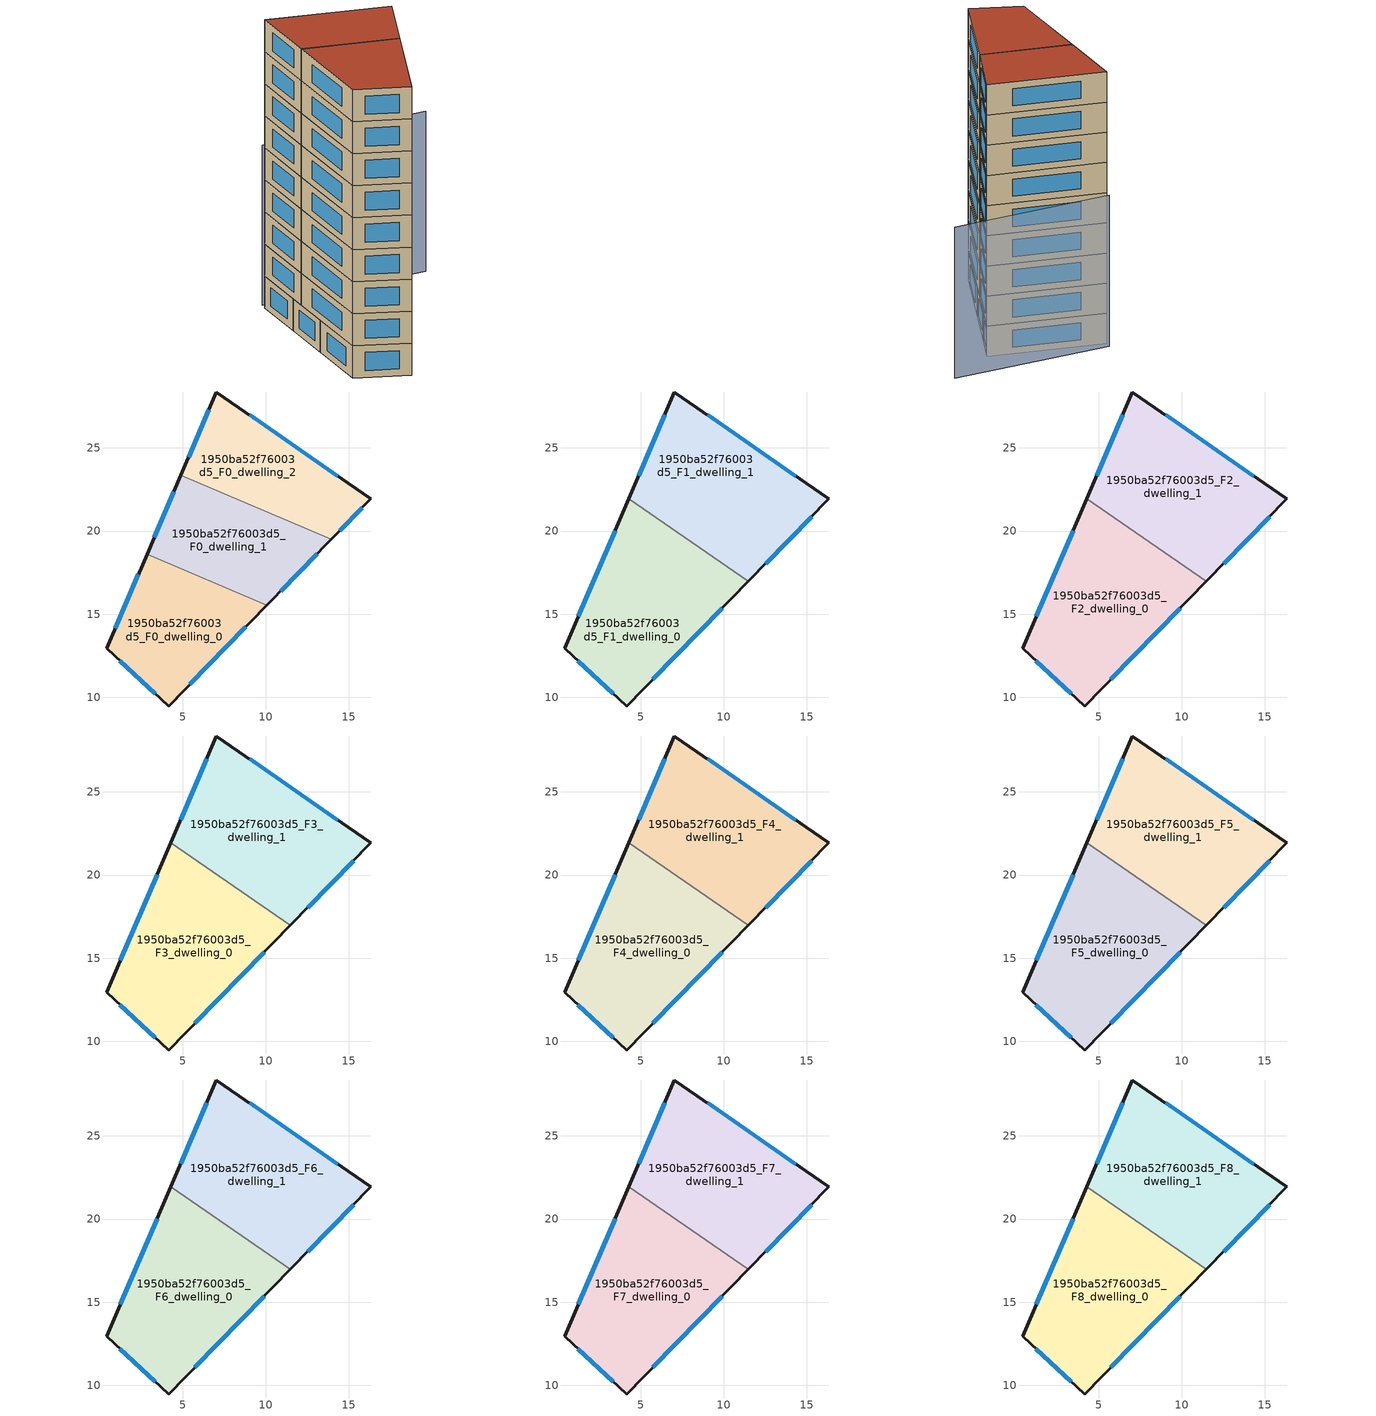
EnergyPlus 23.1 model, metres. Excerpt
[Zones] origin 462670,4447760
1950ba52f76003d5_F0_dwelling_0
 floor ground (EU_floor_Construction): 10.07,15.53 4.16,9.48 0.43,12.94 2.87,18.62 z0
 wall outside (EU_wall_Construction): 2.87,18.62 0.43,12.94 4.16,9.48 10.07,15.53 z0:3
 wall to 1950ba52f76003d5_F0_dwelling_1 (EU_wall_Construction): 10.07,15.53 2.87,18.62 z0:3
 window (EU_Window_Construction): 5.42,10.78 8.8,14.23 / 1.23,12.2 3.36,10.22 / 2.35,17.4 0.95,14.16 z0.64:2.36
1950ba52f76003d5_F0_dwelling_1
 floor ground (EU_floor_Construction): 13.94,19.49 10.07,15.53 2.87,18.62 4.9,23.37 z0
 wall outside (EU_wall_Construction): 10.07,15.53 13.94,19.49 / 4.9,23.37 2.87,18.62 z0:3
 wall to 1950ba52f76003d5_F0_dwelling_2 (EU_wall_Construction): 13.94,19.49 4.9,23.37 z0:3
 window (EU_Window_Construction): 10.9,16.38 13.11,18.64 / 4.47,22.35 3.3,19.63 z0.64:2.36
1950ba52f76003d5_F0_dwelling_2
 floor ground (EU_floor_Construction): 16.32,21.93 13.94,19.49 4.9,23.37 7.04,28.36 z0
 wall outside (EU_wall_Construction): 13.94,19.49 16.32,21.93 7.04,28.36 4.9,23.37 z0:3
 window (EU_Window_Construction): 14.33,23.31 9.03,26.98 / 14.45,20.01 15.81,21.41 / 6.58,27.29 5.36,24.44 z0.64:2.36
1950ba52f76003d5_F1_dwelling_0
 floor to 1950ba52f76003d5_F0_dwelling_0 (EU_floor_Construction): 10.07,15.53 4.16,9.48 0.43,12.94 2.87,18.62 z3
 floor to 1950ba52f76003d5_F0_dwelling_1 (EU_floor_Construction): 11.47,16.97 10.07,15.53 2.87,18.62 4.29,21.94 z3
 wall outside (EU_wall_Construction): 4.29,21.94 0.43,12.94 4.16,9.48 11.47,16.97 z3:6
 wall to 1950ba52f76003d5_F1_dwelling_1 (EU_wall_Construction): 11.47,16.97 4.29,21.94 z3:6
 window (EU_Window_Construction): 5.72,11.08 9.91,15.36 / 1.23,12.2 3.36,10.22 / 3.46,20.01 1.26,14.87 z3.64:5.36
1950ba52f76003d5_F1_dwelling_1
 floor to 1950ba52f76003d5_F0_dwelling_2 (EU_floor_Construction): 16.32,21.93 13.94,19.49 4.9,23.37 7.04,28.36 z3
 floor to 1950ba52f76003d5_F0_dwelling_1 (EU_floor_Construction): 13.94,19.49 11.47,16.97 4.29,21.94 4.9,23.37 z3
 wall outside (EU_wall_Construction): 11.47,16.97 16.32,21.93 7.04,28.36 4.29,21.94 z3:6
 window (EU_Window_Construction): 14.33,23.31 9.03,26.98 / 12.51,18.03 15.28,20.87 / 6.45,26.98 4.88,23.32 z3.64:5.36
1950ba52f76003d5_F2_dwelling_0
 floor to 1950ba52f76003d5_F1_dwelling_0 (EU_floor_Construction): 11.47,16.97 4.16,9.48 0.43,12.94 4.29,21.94 z6
 wall outside (EU_wall_Construction): 4.29,21.94 0.43,12.94 4.16,9.48 11.47,16.97 z6:9
 wall to 1950ba52f76003d5_F2_dwelling_1 (EU_wall_Construction): 11.47,16.97 4.29,21.94 z6:9
 window (EU_Window_Construction): 5.72,11.08 9.91,15.36 / 1.23,12.2 3.36,10.22 / 3.46,20.01 1.26,14.87 z6.64:8.36
1950ba52f76003d5_F2_dwelling_1
 floor to 1950ba52f76003d5_F1_dwelling_1 (EU_floor_Construction): 16.32,21.93 11.47,16.97 4.29,21.94 7.04,28.36 z6
 wall outside (EU_wall_Construction): 11.47,16.97 16.32,21.93 7.04,28.36 4.29,21.94 z6:9
 window (EU_Window_Construction): 14.33,23.31 9.03,26.98 / 12.51,18.03 15.28,20.87 / 6.45,26.98 4.88,23.32 z6.64:8.36
1950ba52f76003d5_F3_dwelling_0
 floor to 1950ba52f76003d5_F2_dwelling_0 (EU_floor_Construction): 11.47,16.97 4.16,9.48 0.43,12.94 4.29,21.94 z9
 wall outside (EU_wall_Construction): 4.29,21.94 0.43,12.94 4.16,9.48 11.47,16.97 z9:12
 wall to 1950ba52f76003d5_F3_dwelling_1 (EU_wall_Construction): 11.47,16.97 4.29,21.94 z9:12
 window (EU_Window_Construction): 5.72,11.08 9.91,15.36 / 1.23,12.2 3.36,10.22 / 3.46,20.01 1.26,14.87 z9.64:11.36
1950ba52f76003d5_F3_dwelling_1
 floor to 1950ba52f76003d5_F2_dwelling_1 (EU_floor_Construction): 16.32,21.93 11.47,16.97 4.29,21.94 7.04,28.36 z9
 wall outside (EU_wall_Construction): 11.47,16.97 16.32,21.93 7.04,28.36 4.29,21.94 z9:12
 window (EU_Window_Construction): 14.33,23.31 9.03,26.98 / 12.51,18.03 15.28,20.87 / 6.45,26.98 4.88,23.32 z9.64:11.36
1950ba52f76003d5_F4_dwelling_0
 floor to 1950ba52f76003d5_F3_dwelling_0 (EU_floor_Construction): 11.47,16.97 4.16,9.48 0.43,12.94 4.29,21.94 z12
 wall outside (EU_wall_Construction): 4.29,21.94 0.43,12.94 4.16,9.48 11.47,16.97 z12:15
 wall to 1950ba52f76003d5_F4_dwelling_1 (EU_wall_Construction): 11.47,16.97 4.29,21.94 z12:15
 window (EU_Window_Construction): 5.72,11.08 9.91,15.36 / 1.23,12.2 3.36,10.22 / 3.46,20.01 1.26,14.87 z12.64:14.36
1950ba52f76003d5_F4_dwelling_1
 floor to 1950ba52f76003d5_F3_dwelling_1 (EU_floor_Construction): 16.32,21.93 11.47,16.97 4.29,21.94 7.04,28.36 z12
 wall outside (EU_wall_Construction): 11.47,16.97 16.32,21.93 7.04,28.36 4.29,21.94 z12:15
 window (EU_Window_Construction): 14.33,23.31 9.03,26.98 / 12.51,18.03 15.28,20.87 / 6.45,26.98 4.88,23.32 z12.64:14.36
1950ba52f76003d5_F5_dwelling_0
 floor to 1950ba52f76003d5_F4_dwelling_0 (EU_floor_Construction): 11.47,16.97 4.16,9.48 0.43,12.94 4.29,21.94 z15
 wall outside (EU_wall_Construction): 4.29,21.94 0.43,12.94 4.16,9.48 11.47,16.97 z15:18
 wall to 1950ba52f76003d5_F5_dwelling_1 (EU_wall_Construction): 11.47,16.97 4.29,21.94 z15:18
 window (EU_Window_Construction): 5.72,11.08 9.91,15.36 / 1.23,12.2 3.36,10.22 / 3.46,20.01 1.26,14.87 z15.64:17.36
1950ba52f76003d5_F5_dwelling_1
 floor to 1950ba52f76003d5_F4_dwelling_1 (EU_floor_Construction): 16.32,21.93 11.47,16.97 4.29,21.94 7.04,28.36 z15
 wall outside (EU_wall_Construction): 11.47,16.97 16.32,21.93 7.04,28.36 4.29,21.94 z15:18
 window (EU_Window_Construction): 14.33,23.31 9.03,26.98 / 12.51,18.03 15.28,20.87 / 6.45,26.98 4.88,23.32 z15.64:17.36
1950ba52f76003d5_F6_dwelling_0
 floor to 1950ba52f76003d5_F5_dwelling_0 (EU_floor_Construction): 11.47,16.97 4.16,9.48 0.43,12.94 4.29,21.94 z18
 wall outside (EU_wall_Construction): 4.29,21.94 0.43,12.94 4.16,9.48 11.47,16.97 z18:21
 wall to 1950ba52f76003d5_F6_dwelling_1 (EU_wall_Construction): 11.47,16.97 4.29,21.94 z18:21
 window (EU_Window_Construction): 5.72,11.08 9.91,15.36 / 1.23,12.2 3.36,10.22 / 3.46,20.01 1.26,14.87 z18.64:20.36
1950ba52f76003d5_F6_dwelling_1
 floor to 1950ba52f76003d5_F5_dwelling_1 (EU_floor_Construction): 16.32,21.93 11.47,16.97 4.29,21.94 7.04,28.36 z18
 wall outside (EU_wall_Construction): 11.47,16.97 16.32,21.93 7.04,28.36 4.29,21.94 z18:21
 window (EU_Window_Construction): 14.33,23.31 9.03,26.98 / 12.51,18.03 15.28,20.87 / 6.45,26.98 4.88,23.32 z18.64:20.36
1950ba52f76003d5_F7_dwelling_0
 floor to 1950ba52f76003d5_F6_dwelling_0 (EU_floor_Construction): 11.47,16.97 4.16,9.48 0.43,12.94 4.29,21.94 z21
 wall outside (EU_wall_Construction): 4.29,21.94 0.43,12.94 4.16,9.48 11.47,16.97 z21:24
 wall to 1950ba52f76003d5_F7_dwelling_1 (EU_wall_Construction): 11.47,16.97 4.29,21.94 z21:24
 window (EU_Window_Construction): 5.72,11.08 9.91,15.36 / 1.23,12.2 3.36,10.22 / 3.46,20.01 1.26,14.87 z21.64:23.36
1950ba52f76003d5_F7_dwelling_1
 floor to 1950ba52f76003d5_F6_dwelling_1 (EU_floor_Construction): 16.32,21.93 11.47,16.97 4.29,21.94 7.04,28.36 z21
 wall outside (EU_wall_Construction): 11.47,16.97 16.32,21.93 7.04,28.36 4.29,21.94 z21:24
 window (EU_Window_Construction): 14.33,23.31 9.03,26.98 / 12.51,18.03 15.28,20.87 / 6.45,26.98 4.88,23.32 z21.64:23.36
1950ba52f76003d5_F8_dwelling_0
 floor to 1950ba52f76003d5_F7_dwelling_0 (EU_floor_Construction): 11.47,16.97 4.16,9.48 0.43,12.94 4.29,21.94 z24
 wall outside (EU_wall_Construction): 4.29,21.94 0.43,12.94 4.16,9.48 11.47,16.97 z24:27
 wall to 1950ba52f76003d5_F8_dwelling_1 (EU_wall_Construction): 11.47,16.97 4.29,21.94 z24:27
 window (EU_Window_Construction): 5.72,11.08 9.91,15.36 / 1.23,12.2 3.36,10.22 / 3.46,20.01 1.26,14.87 z24.64:26.36
 roof outside (EU_roof_Construction): 4.16,9.48 11.47,16.97 4.29,21.94 0.43,12.94 z27
1950ba52f76003d5_F8_dwelling_1
 floor to 1950ba52f76003d5_F7_dwelling_1 (EU_floor_Construction): 16.32,21.93 11.47,16.97 4.29,21.94 7.04,28.36 z24
 wall outside (EU_wall_Construction): 11.47,16.97 16.32,21.93 7.04,28.36 4.29,21.94 z24:27
 window (EU_Window_Construction): 14.33,23.31 9.03,26.98 / 12.51,18.03 15.28,20.87 / 6.45,26.98 4.88,23.32 z24.64:26.36
 roof outside (EU_roof_Construction): 11.47,16.97 16.32,21.93 7.04,28.36 4.29,21.94 z27
shading: 21.93,22.82 7.32,28.91 z0:15
[Building]
EU S2 Campaign: North Axis=0; Terrain=City; Solar Distribution=FullExterior
[Site:Location]
Yerevan-Zvartnots.Intl.AP: Latitude=40.15; Longitude=44.383; Time Zone=4; Elevation=854
[SizingPeriod:WeatherFileDays]
AnnualSizingPeriod: Begin Month=1; Begin Day of Month=1; End Month=12; End Day of Month=31; Day of Week for Start Day=Monday; Use Weather File Daylight Saving Period=No; Use Weather File Rain and Snow Indicators=No
[MATERIAL]
EU_InternalMass_Material: Roughness=MediumRough; Thickness=0.1; Conductivity=1; Density=1800; Specific Heat=900; Thermal Absorptance=0.9; Solar Absorptance=0.7; Visible Absorptance=0.7
[MATERIAL:NOMASS] Roughness=MediumRough; Thermal Absorptance=0.9; Solar Absorptance=0.7; Visible Absorptance=0.7
Name | Thermal Resistance
EU_wall_NoMass | 1.05043
EU_roof_NoMass | 1.45357
EU_floor_NoMass | 0.478065
[WINDOWMATERIAL:SIMPLEGLAZINGSYSTEM]
EU_Window_SimpleGlazing: UFactor=2.5566; Solar Heat Gain Coefficient=0.75; Visible Transmittance=0.75
[CONSTRUCTION]
EU_wall_Construction: EU_wall_NoMass
EU_roof_Construction: EU_roof_NoMass
EU_floor_Construction: EU_floor_NoMass
EU_Window_Construction: EU_Window_SimpleGlazing
EU_InternalMass_Construction: EU_InternalMass_Material
[ZONE] Type=1; Multiplier=1; Ceiling Height=autocalculate; Floor Area=autocalculate; Part of Total Floor Area=Yes
Name | Volume
1950ba52f76003d5_F0_dwelling_0; 1950ba52f76003d5_F0_dwelling_2 | 137.002
1950ba52f76003d5_F1_dwelling_0; 1950ba52f76003d5_F2_dwelling_0; 1950ba52f76003d5_F3_dwelling_0; 1950ba52f76003d5_F4_dwelling_0; 1950ba52f76003d5_F5_dwelling_0; 1950ba52f76003d5_F6_dwelling_0; 1950ba52f76003d5_F7_dwelling_0; 1950ba52f76003d5_F8_dwelling_0 | 205.514
1950ba52f76003d5_F0_dwelling_1 | 137.02
1950ba52f76003d5_F1_dwelling_1; 1950ba52f76003d5_F2_dwelling_1; 1950ba52f76003d5_F3_dwelling_1; 1950ba52f76003d5_F4_dwelling_1; 1950ba52f76003d5_F5_dwelling_1; 1950ba52f76003d5_F6_dwelling_1; 1950ba52f76003d5_F7_dwelling_1; 1950ba52f76003d5_F8_dwelling_1 | 205.505
[INTERNALMASS] Construction=EU_InternalMass_Construction
Name | Zone or ZoneList | Surface Area
1950ba52f76003d5_F0_dwelling_0_EU_InternalMass | 1950ba52f76003d5_F0_dwelling_0 | 45.6673
1950ba52f76003d5_F0_dwelling_1_EU_InternalMass | 1950ba52f76003d5_F0_dwelling_1 | 45.6733
1950ba52f76003d5_F0_dwelling_2_EU_InternalMass | 1950ba52f76003d5_F0_dwelling_2 | 45.6675
1950ba52f76003d5_F1_dwelling_0_EU_InternalMass | 1950ba52f76003d5_F1_dwelling_0 | 68.5046
1950ba52f76003d5_F1_dwelling_1_EU_InternalMass | 1950ba52f76003d5_F1_dwelling_1 | 68.5017
1950ba52f76003d5_F2_dwelling_0_EU_InternalMass | 1950ba52f76003d5_F2_dwelling_0 | 68.5046
1950ba52f76003d5_F2_dwelling_1_EU_InternalMass | 1950ba52f76003d5_F2_dwelling_1 | 68.5017
1950ba52f76003d5_F3_dwelling_0_EU_InternalMass | 1950ba52f76003d5_F3_dwelling_0 | 68.5046
1950ba52f76003d5_F3_dwelling_1_EU_InternalMass | 1950ba52f76003d5_F3_dwelling_1 | 68.5017
1950ba52f76003d5_F4_dwelling_0_EU_InternalMass | 1950ba52f76003d5_F4_dwelling_0 | 68.5046
1950ba52f76003d5_F4_dwelling_1_EU_InternalMass | 1950ba52f76003d5_F4_dwelling_1 | 68.5017
1950ba52f76003d5_F5_dwelling_0_EU_InternalMass | 1950ba52f76003d5_F5_dwelling_0 | 68.5046
1950ba52f76003d5_F5_dwelling_1_EU_InternalMass | 1950ba52f76003d5_F5_dwelling_1 | 68.5017
1950ba52f76003d5_F6_dwelling_0_EU_InternalMass | 1950ba52f76003d5_F6_dwelling_0 | 68.5046
1950ba52f76003d5_F6_dwelling_1_EU_InternalMass | 1950ba52f76003d5_F6_dwelling_1 | 68.5017
1950ba52f76003d5_F7_dwelling_0_EU_InternalMass | 1950ba52f76003d5_F7_dwelling_0 | 68.5046
1950ba52f76003d5_F7_dwelling_1_EU_InternalMass | 1950ba52f76003d5_F7_dwelling_1 | 68.5017
1950ba52f76003d5_F8_dwelling_0_EU_InternalMass | 1950ba52f76003d5_F8_dwelling_0 | 68.5046
1950ba52f76003d5_F8_dwelling_1_EU_InternalMass | 1950ba52f76003d5_F8_dwelling_1 | 68.5017
[OTHEREQUIPMENT] Fuel Type=Electricity; Design Level Calculation Method=Watts/Area; Power per Zone Floor Area=1; Fraction Latent=0; Fraction Radiant=0; Fraction Lost=0; Carbon Dioxide Generation Rate=0; EndUse Subcategory=EU_Step8_InternalGains
Name | Zone or ZoneList or Space or SpaceList | Schedule
EU_Step8_InternalGain_1950ba52f76003d5_F0_dwelling_0_f000 | 1950ba52f76003d5_F0_dwelling_0 | EU_Step8_GainSchedule_1950ba52f76003d5_F0_dwelling_0_f000
EU_Step8_InternalGain_1950ba52f76003d5_F0_dwelling_1_f000 | 1950ba52f76003d5_F0_dwelling_1 | EU_Step8_GainSchedule_1950ba52f76003d5_F0_dwelling_1_f000
EU_Step8_InternalGain_1950ba52f76003d5_F0_dwelling_2_f000 | 1950ba52f76003d5_F0_dwelling_2 | EU_Step8_GainSchedule_1950ba52f76003d5_F0_dwelling_2_f000
EU_Step8_InternalGain_1950ba52f76003d5_F1_dwelling_0_f000 | 1950ba52f76003d5_F1_dwelling_0 | EU_Step8_GainSchedule_1950ba52f76003d5_F1_dwelling_0_f000
EU_Step8_InternalGain_1950ba52f76003d5_F1_dwelling_1_f000 | 1950ba52f76003d5_F1_dwelling_1 | EU_Step8_GainSchedule_1950ba52f76003d5_F1_dwelling_1_f000
EU_Step8_InternalGain_1950ba52f76003d5_F2_dwelling_0_f000 | 1950ba52f76003d5_F2_dwelling_0 | EU_Step8_GainSchedule_1950ba52f76003d5_F2_dwelling_0_f000
EU_Step8_InternalGain_1950ba52f76003d5_F2_dwelling_1_f000 | 1950ba52f76003d5_F2_dwelling_1 | EU_Step8_GainSchedule_1950ba52f76003d5_F2_dwelling_1_f000
EU_Step8_InternalGain_1950ba52f76003d5_F3_dwelling_0_f000 | 1950ba52f76003d5_F3_dwelling_0 | EU_Step8_GainSchedule_1950ba52f76003d5_F3_dwelling_0_f000
EU_Step8_InternalGain_1950ba52f76003d5_F3_dwelling_1_f000 | 1950ba52f76003d5_F3_dwelling_1 | EU_Step8_GainSchedule_1950ba52f76003d5_F3_dwelling_1_f000
EU_Step8_InternalGain_1950ba52f76003d5_F4_dwelling_0_f000 | 1950ba52f76003d5_F4_dwelling_0 | EU_Step8_GainSchedule_1950ba52f76003d5_F4_dwelling_0_f000
EU_Step8_InternalGain_1950ba52f76003d5_F4_dwelling_1_f000 | 1950ba52f76003d5_F4_dwelling_1 | EU_Step8_GainSchedule_1950ba52f76003d5_F4_dwelling_1_f000
EU_Step8_InternalGain_1950ba52f76003d5_F5_dwelling_0_f000 | 1950ba52f76003d5_F5_dwelling_0 | EU_Step8_GainSchedule_1950ba52f76003d5_F5_dwelling_0_f000
EU_Step8_InternalGain_1950ba52f76003d5_F5_dwelling_1_f000 | 1950ba52f76003d5_F5_dwelling_1 | EU_Step8_GainSchedule_1950ba52f76003d5_F5_dwelling_1_f000
EU_Step8_InternalGain_1950ba52f76003d5_F6_dwelling_0_f000 | 1950ba52f76003d5_F6_dwelling_0 | EU_Step8_GainSchedule_1950ba52f76003d5_F6_dwelling_0_f000
EU_Step8_InternalGain_1950ba52f76003d5_F6_dwelling_1_f000 | 1950ba52f76003d5_F6_dwelling_1 | EU_Step8_GainSchedule_1950ba52f76003d5_F6_dwelling_1_f000
EU_Step8_InternalGain_1950ba52f76003d5_F7_dwelling_0_f000 | 1950ba52f76003d5_F7_dwelling_0 | EU_Step8_GainSchedule_1950ba52f76003d5_F7_dwelling_0_f000
EU_Step8_InternalGain_1950ba52f76003d5_F7_dwelling_1_f000 | 1950ba52f76003d5_F7_dwelling_1 | EU_Step8_GainSchedule_1950ba52f76003d5_F7_dwelling_1_f000
EU_Step8_InternalGain_1950ba52f76003d5_F8_dwelling_0_f000 | 1950ba52f76003d5_F8_dwelling_0 | EU_Step8_GainSchedule_1950ba52f76003d5_F8_dwelling_0_f000
EU_Step8_InternalGain_1950ba52f76003d5_F8_dwelling_1_f000 | 1950ba52f76003d5_F8_dwelling_1 | EU_Step8_GainSchedule_1950ba52f76003d5_F8_dwelling_1_f000
[ZONEVENTILATION:DESIGNFLOWRATE] Schedule=EU_AlwaysOn; Design Flow Rate Calculation Method=AirChanges/Hour; Air Changes per Hour=0.557805; Ventilation Type=Natural; Fan Pressure Rise=0; Fan Total Efficiency=1; Constant Term Coefficient=1; Temperature Term Coefficient=0; Velocity Term Coefficient=0; Velocity Squared Term Coefficient=0; Minimum Indoor Temperature=-100; Maximum Indoor Temperature=100; Delta Temperature=-100; Minimum Outdoor Temperature=-100; Maximum Outdoor Temperature=100; Maximum Wind Speed=40
Name | Zone or ZoneList or Space or SpaceList
EU_ConstantAir_1950ba52f76003d5_F0_dwelling_0 | 1950ba52f76003d5_F0_dwelling_0
EU_ConstantAir_1950ba52f76003d5_F0_dwelling_1 | 1950ba52f76003d5_F0_dwelling_1
EU_ConstantAir_1950ba52f76003d5_F0_dwelling_2 | 1950ba52f76003d5_F0_dwelling_2
EU_ConstantAir_1950ba52f76003d5_F1_dwelling_0 | 1950ba52f76003d5_F1_dwelling_0
EU_ConstantAir_1950ba52f76003d5_F1_dwelling_1 | 1950ba52f76003d5_F1_dwelling_1
EU_ConstantAir_1950ba52f76003d5_F2_dwelling_0 | 1950ba52f76003d5_F2_dwelling_0
EU_ConstantAir_1950ba52f76003d5_F2_dwelling_1 | 1950ba52f76003d5_F2_dwelling_1
EU_ConstantAir_1950ba52f76003d5_F3_dwelling_0 | 1950ba52f76003d5_F3_dwelling_0
EU_ConstantAir_1950ba52f76003d5_F3_dwelling_1 | 1950ba52f76003d5_F3_dwelling_1
EU_ConstantAir_1950ba52f76003d5_F4_dwelling_0 | 1950ba52f76003d5_F4_dwelling_0
EU_ConstantAir_1950ba52f76003d5_F4_dwelling_1 | 1950ba52f76003d5_F4_dwelling_1
EU_ConstantAir_1950ba52f76003d5_F5_dwelling_0 | 1950ba52f76003d5_F5_dwelling_0
EU_ConstantAir_1950ba52f76003d5_F5_dwelling_1 | 1950ba52f76003d5_F5_dwelling_1
EU_ConstantAir_1950ba52f76003d5_F6_dwelling_0 | 1950ba52f76003d5_F6_dwelling_0
EU_ConstantAir_1950ba52f76003d5_F6_dwelling_1 | 1950ba52f76003d5_F6_dwelling_1
EU_ConstantAir_1950ba52f76003d5_F7_dwelling_0 | 1950ba52f76003d5_F7_dwelling_0
EU_ConstantAir_1950ba52f76003d5_F7_dwelling_1 | 1950ba52f76003d5_F7_dwelling_1
EU_ConstantAir_1950ba52f76003d5_F8_dwelling_0 | 1950ba52f76003d5_F8_dwelling_0
EU_ConstantAir_1950ba52f76003d5_F8_dwelling_1 | 1950ba52f76003d5_F8_dwelling_1
[HVACTEMPLATE:THERMOSTAT] Constant Heating Setpoint=20; Constant Cooling Setpoint=50
EU_HeatOnly_1950ba52f76003d5_F0_dwelling_0; EU_HeatOnly_1950ba52f76003d5_F0_dwelling_1; EU_HeatOnly_1950ba52f76003d5_F0_dwelling_2; EU_HeatOnly_1950ba52f76003d5_F1_dwelling_0; EU_HeatOnly_1950ba52f76003d5_F1_dwelling_1; EU_HeatOnly_1950ba52f76003d5_F2_dwelling_0; EU_HeatOnly_1950ba52f76003d5_F2_dwelling_1; EU_HeatOnly_1950ba52f76003d5_F3_dwelling_0; EU_HeatOnly_1950ba52f76003d5_F3_dwelling_1; EU_HeatOnly_1950ba52f76003d5_F4_dwelling_0; EU_HeatOnly_1950ba52f76003d5_F4_dwelling_1; EU_HeatOnly_1950ba52f76003d5_F5_dwelling_0; EU_HeatOnly_1950ba52f76003d5_F5_dwelling_1; EU_HeatOnly_1950ba52f76003d5_F6_dwelling_0; EU_HeatOnly_1950ba52f76003d5_F6_dwelling_1; EU_HeatOnly_1950ba52f76003d5_F7_dwelling_0; EU_HeatOnly_1950ba52f76003d5_F7_dwelling_1; EU_HeatOnly_1950ba52f76003d5_F8_dwelling_0; EU_HeatOnly_1950ba52f76003d5_F8_dwelling_1
[HVACTEMPLATE:ZONE:IDEALLOADSAIRSYSTEM] System Availability Schedule=EU_AlwaysOn; Maximum Heating Supply Air Temperature=50; Minimum Cooling Supply Air Temperature=13; Maximum Heating Supply Air Humidity Ratio=0.0156; Minimum Cooling Supply Air Humidity Ratio=0.0077; Heating Limit=NoLimit; Cooling Limit=NoLimit; Heating Availability Schedule=EU_AlwaysOn; Cooling Availability Schedule=EU_CoolingOff; Dehumidification Control Type=ConstantSensibleHeatRatio; Cooling Sensible Heat Ratio=0.7; Dehumidification Setpoint=60; Humidification Control Type=None; Humidification Setpoint=30; Outdoor Air Method=None; Outdoor Air Flow Rate per Person=0.00944; Outdoor Air Flow Rate per Zone Floor Area=0; Outdoor Air Flow Rate per Zone=0; Demand Controlled Ventilation Type=None; Outdoor Air Economizer Type=NoEconomizer; Heat Recovery Type=None; Sensible Heat Recovery Effectiveness=0.7; Latent Heat Recovery Effectiveness=0.65
Name | Template Thermostat
1950ba52f76003d5_F0_dwelling_0 | EU_HeatOnly_1950ba52f76003d5_F0_dwelling_0
1950ba52f76003d5_F0_dwelling_1 | EU_HeatOnly_1950ba52f76003d5_F0_dwelling_1
1950ba52f76003d5_F0_dwelling_2 | EU_HeatOnly_1950ba52f76003d5_F0_dwelling_2
1950ba52f76003d5_F1_dwelling_0 | EU_HeatOnly_1950ba52f76003d5_F1_dwelling_0
1950ba52f76003d5_F1_dwelling_1 | EU_HeatOnly_1950ba52f76003d5_F1_dwelling_1
1950ba52f76003d5_F2_dwelling_0 | EU_HeatOnly_1950ba52f76003d5_F2_dwelling_0
1950ba52f76003d5_F2_dwelling_1 | EU_HeatOnly_1950ba52f76003d5_F2_dwelling_1
1950ba52f76003d5_F3_dwelling_0 | EU_HeatOnly_1950ba52f76003d5_F3_dwelling_0
1950ba52f76003d5_F3_dwelling_1 | EU_HeatOnly_1950ba52f76003d5_F3_dwelling_1
1950ba52f76003d5_F4_dwelling_0 | EU_HeatOnly_1950ba52f76003d5_F4_dwelling_0
1950ba52f76003d5_F4_dwelling_1 | EU_HeatOnly_1950ba52f76003d5_F4_dwelling_1
1950ba52f76003d5_F5_dwelling_0 | EU_HeatOnly_1950ba52f76003d5_F5_dwelling_0
1950ba52f76003d5_F5_dwelling_1 | EU_HeatOnly_1950ba52f76003d5_F5_dwelling_1
1950ba52f76003d5_F6_dwelling_0 | EU_HeatOnly_1950ba52f76003d5_F6_dwelling_0
1950ba52f76003d5_F6_dwelling_1 | EU_HeatOnly_1950ba52f76003d5_F6_dwelling_1
1950ba52f76003d5_F7_dwelling_0 | EU_HeatOnly_1950ba52f76003d5_F7_dwelling_0
1950ba52f76003d5_F7_dwelling_1 | EU_HeatOnly_1950ba52f76003d5_F7_dwelling_1
1950ba52f76003d5_F8_dwelling_0 | EU_HeatOnly_1950ba52f76003d5_F8_dwelling_0
1950ba52f76003d5_F8_dwelling_1 | EU_HeatOnly_1950ba52f76003d5_F8_dwelling_1
[SIZING:ZONE] Zone Cooling Design Supply Air Temperature Input Method=SupplyAirTemperature; Zone Cooling Design Supply Air Temperature=13; Zone Heating Design Supply Air Temperature Input Method=SupplyAirTemperature; Zone Heating Design Supply Air Temperature=50; Zone Cooling Design Supply Air Humidity Ratio=0.008; Zone Heating Design Supply Air Humidity Ratio=0.008; Cooling Design Air Flow Method=DesignDay; Cooling Design Air Flow Rate=0; Cooling Minimum Air Flow per Zone Floor Area=0.000762; Cooling Minimum Air Flow=0; Cooling Minimum Air Flow Fraction=0.2; Heating Design Air Flow Method=DesignDay; Heating Design Air Flow Rate=0; Heating Maximum Air Flow per Zone Floor Area=0.002032; Heating Maximum Air Flow=0.141576; Heating Maximum Air Flow Fraction=0.3; Account for Dedicated Outdoor Air System=No; Dedicated Outdoor Air System Control Strategy=NeutralSupplyAir; Dedicated Outdoor Air Low Setpoint Temperature for Design=autosize; Dedicated Outdoor Air High Setpoint Temperature for Design=autosize; Zone Load Sizing Method=Sensible Load Only No Latent Load; Zone Latent Cooling Design Supply Air Humidity Ratio Input Method=HumidityRatioDifference; Zone Cooling Design Supply Air Humidity Ratio Difference=0.005; Zone Latent Heating Design Supply Air Humidity Ratio Input Method=HumidityRatioDifference; Zone Humidification Design Supply Air Humidity Ratio Difference=0.005
1950ba52f76003d5_F0_dwelling_0; 1950ba52f76003d5_F0_dwelling_1; 1950ba52f76003d5_F0_dwelling_2; 1950ba52f76003d5_F1_dwelling_0; 1950ba52f76003d5_F1_dwelling_1; 1950ba52f76003d5_F2_dwelling_0; 1950ba52f76003d5_F2_dwelling_1; 1950ba52f76003d5_F3_dwelling_0; 1950ba52f76003d5_F3_dwelling_1; 1950ba52f76003d5_F4_dwelling_0; 1950ba52f76003d5_F4_dwelling_1; 1950ba52f76003d5_F5_dwelling_0; 1950ba52f76003d5_F5_dwelling_1; 1950ba52f76003d5_F6_dwelling_0; 1950ba52f76003d5_F6_dwelling_1; 1950ba52f76003d5_F7_dwelling_0; 1950ba52f76003d5_F7_dwelling_1; 1950ba52f76003d5_F8_dwelling_0; 1950ba52f76003d5_F8_dwelling_1
[SCHEDULE:CONSTANT]
Name | Hourly Value
EU_AlwaysOn | 1
EU_CoolingOff | 0
[SCHEDULE:FILE] Column Number=1; Rows to Skip at Top=0; Number of Hours of Data=8760; Column Separator=Comma; Interpolate to Timestep=No; Minutes per Item=60; Adjust Schedule for Daylight Savings=Yes
Name | File
EU_Step8_GainSchedule_1950ba52f76003d5_F0_dwelling_0_f000 | ../../schedules/1950ba52f76003d5/1950ba52f76003d5_F0_dwelling_0_f000_gain.csv
EU_Step8_GainSchedule_1950ba52f76003d5_F0_dwelling_1_f000 | ../../schedules/1950ba52f76003d5/1950ba52f76003d5_F0_dwelling_1_f000_gain.csv
EU_Step8_GainSchedule_1950ba52f76003d5_F0_dwelling_2_f000 | ../../schedules/1950ba52f76003d5/1950ba52f76003d5_F0_dwelling_2_f000_gain.csv
EU_Step8_GainSchedule_1950ba52f76003d5_F1_dwelling_0_f000 | ../../schedules/1950ba52f76003d5/1950ba52f76003d5_F1_dwelling_0_f000_gain.csv
EU_Step8_GainSchedule_1950ba52f76003d5_F1_dwelling_1_f000 | ../../schedules/1950ba52f76003d5/1950ba52f76003d5_F1_dwelling_1_f000_gain.csv
EU_Step8_GainSchedule_1950ba52f76003d5_F2_dwelling_0_f000 | ../../schedules/1950ba52f76003d5/1950ba52f76003d5_F2_dwelling_0_f000_gain.csv
EU_Step8_GainSchedule_1950ba52f76003d5_F2_dwelling_1_f000 | ../../schedules/1950ba52f76003d5/1950ba52f76003d5_F2_dwelling_1_f000_gain.csv
EU_Step8_GainSchedule_1950ba52f76003d5_F3_dwelling_0_f000 | ../../schedules/1950ba52f76003d5/1950ba52f76003d5_F3_dwelling_0_f000_gain.csv
EU_Step8_GainSchedule_1950ba52f76003d5_F3_dwelling_1_f000 | ../../schedules/1950ba52f76003d5/1950ba52f76003d5_F3_dwelling_1_f000_gain.csv
EU_Step8_GainSchedule_1950ba52f76003d5_F4_dwelling_0_f000 | ../../schedules/1950ba52f76003d5/1950ba52f76003d5_F4_dwelling_0_f000_gain.csv
EU_Step8_GainSchedule_1950ba52f76003d5_F4_dwelling_1_f000 | ../../schedules/1950ba52f76003d5/1950ba52f76003d5_F4_dwelling_1_f000_gain.csv
EU_Step8_GainSchedule_1950ba52f76003d5_F5_dwelling_0_f000 | ../../schedules/1950ba52f76003d5/1950ba52f76003d5_F5_dwelling_0_f000_gain.csv
EU_Step8_GainSchedule_1950ba52f76003d5_F5_dwelling_1_f000 | ../../schedules/1950ba52f76003d5/1950ba52f76003d5_F5_dwelling_1_f000_gain.csv
EU_Step8_GainSchedule_1950ba52f76003d5_F6_dwelling_0_f000 | ../../schedules/1950ba52f76003d5/1950ba52f76003d5_F6_dwelling_0_f000_gain.csv
EU_Step8_GainSchedule_1950ba52f76003d5_F6_dwelling_1_f000 | ../../schedules/1950ba52f76003d5/1950ba52f76003d5_F6_dwelling_1_f000_gain.csv
EU_Step8_GainSchedule_1950ba52f76003d5_F7_dwelling_0_f000 | ../../schedules/1950ba52f76003d5/1950ba52f76003d5_F7_dwelling_0_f000_gain.csv
EU_Step8_GainSchedule_1950ba52f76003d5_F7_dwelling_1_f000 | ../../schedules/1950ba52f76003d5/1950ba52f76003d5_F7_dwelling_1_f000_gain.csv
EU_Step8_GainSchedule_1950ba52f76003d5_F8_dwelling_0_f000 | ../../schedules/1950ba52f76003d5/1950ba52f76003d5_F8_dwelling_0_f000_gain.csv
EU_Step8_GainSchedule_1950ba52f76003d5_F8_dwelling_1_f000 | ../../schedules/1950ba52f76003d5/1950ba52f76003d5_F8_dwelling_1_f000_gain.csv
